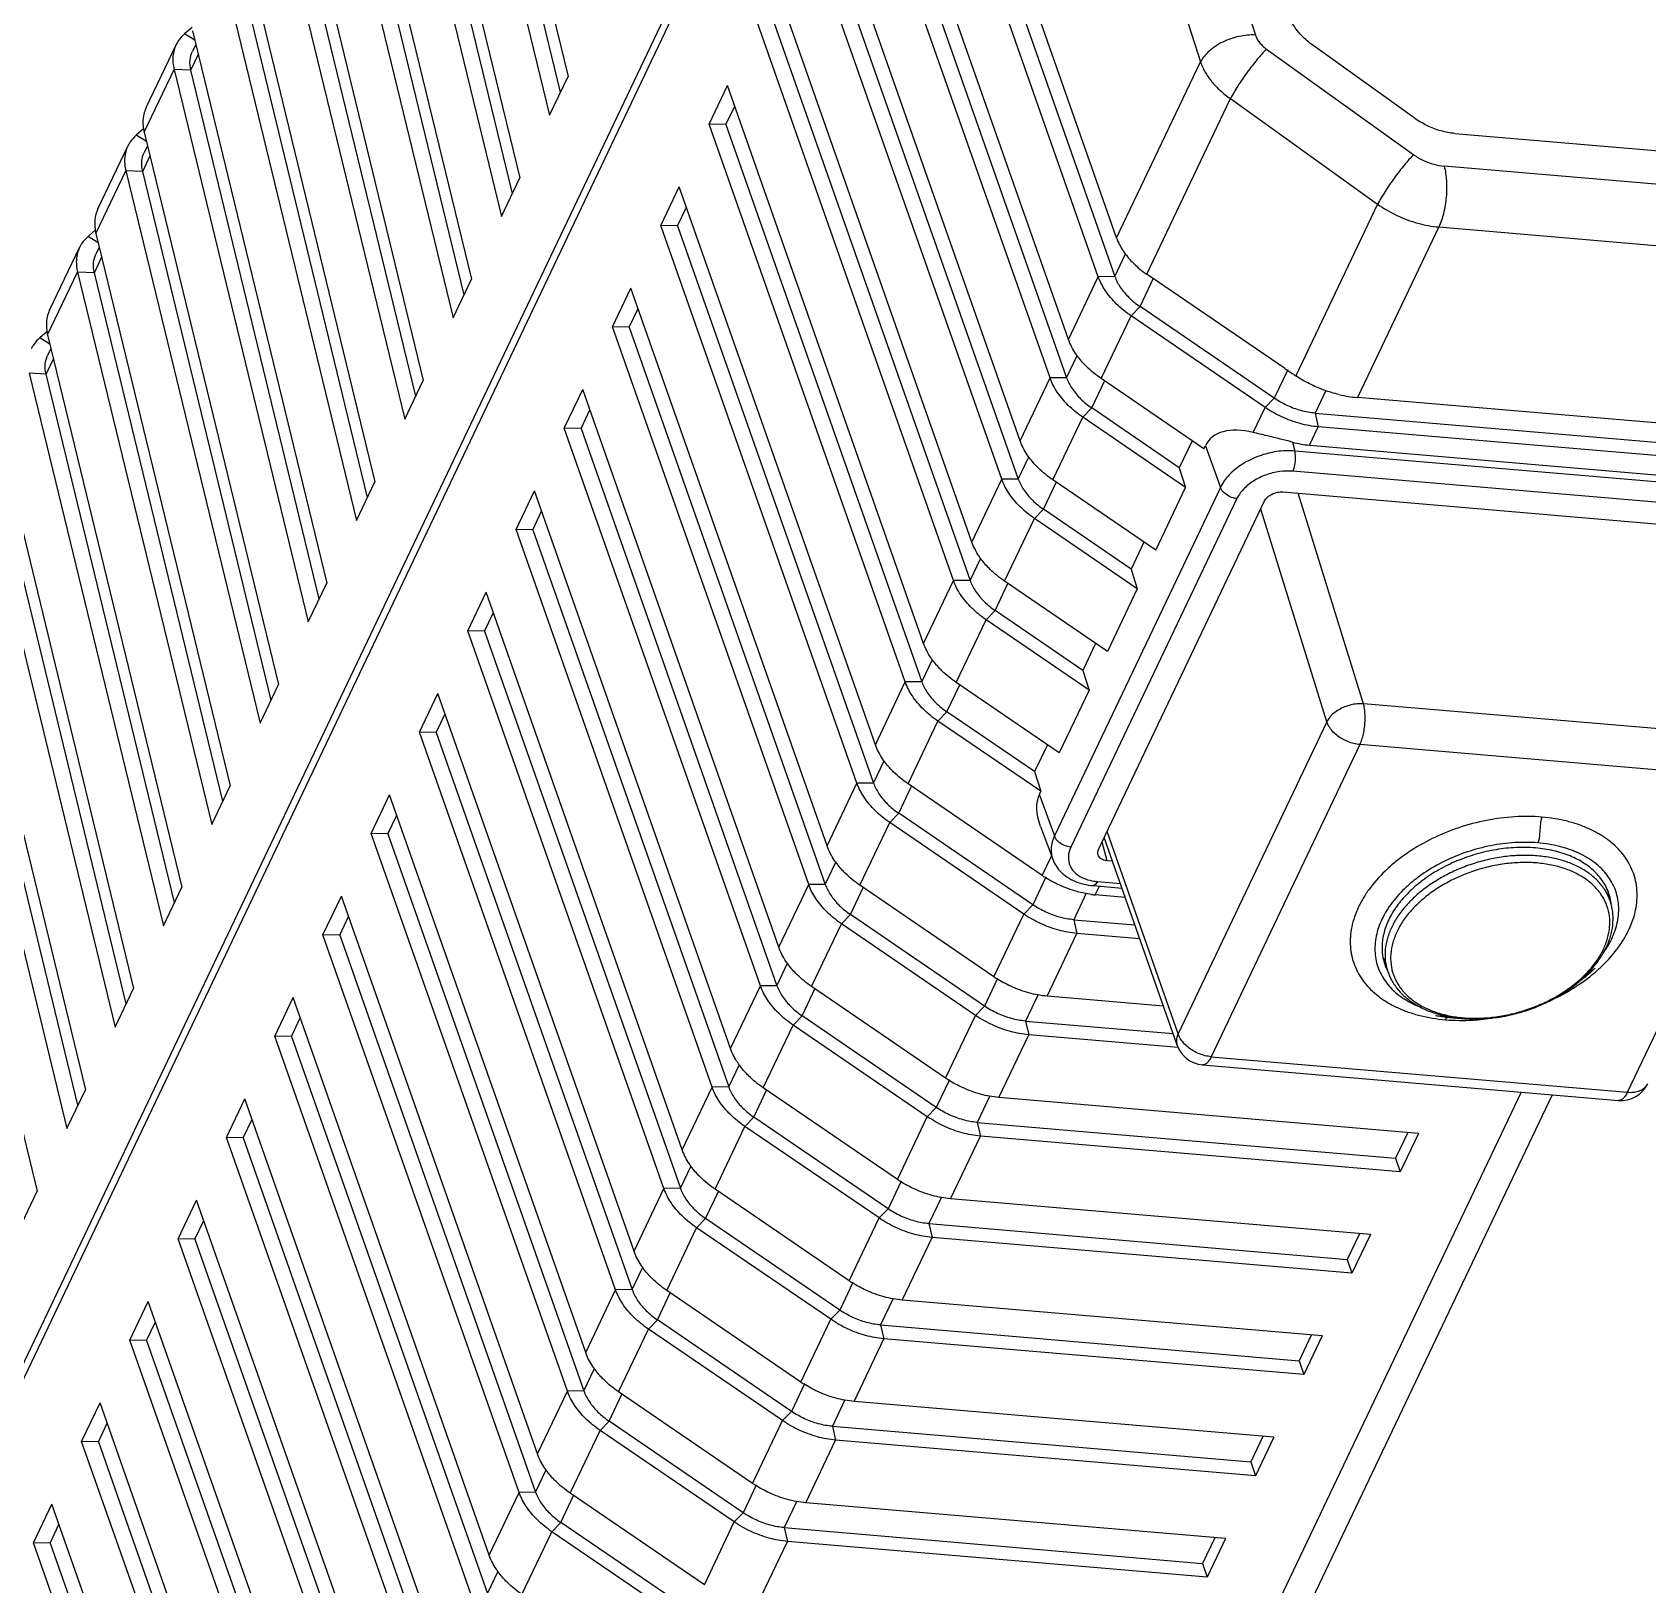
# Model space of a CAD drawing. Header units: millimetres. Extents: x 14276 to 15242, y -9916 to -8542.
# Drawn here: x 14472.3 to 14527.3, y -9790.7 to -9737.9 of the extents above; entities that cross this region are included whole.
import ezdxf

# ---------------------------------------------------------------- set-up
doc = ezdxf.new("R2010")
doc.units = ezdxf.units.MM

# ---------------------------------------------------------------- blocks, each defined once
blk = doc.blocks.new('u9')
at = {"color": 7, "linetype": 'Continuous'}
for p, q in [((254.64, 482.331), (316.081, 611.261)), ((254.735, 481.988), (316.161, 610.888)), ((235.169, 540.999), (266.936, 607.66)), ((236.227, 540.909), (266.759, 604.978)), ((286.296, 556.252), (279.628, 575.21)), ((280.191, 575.218), (286.865, 556.241)), ((279.565, 573.904), (286.239, 554.928)), ((284.653, 552.805), (277.985, 571.762)), ((278.548, 571.77), (285.223, 552.794)), ((277.922, 570.457), (284.597, 551.481)), ((283.011, 549.358), (276.342, 568.315)), ((276.905, 568.323), (283.58, 549.347)), ((276.279, 567.01), (282.954, 548.033)), ((281.368, 545.91), (274.7, 564.868)), ((275.262, 564.876), (281.937, 545.9)), ((274.636, 563.562), (281.311, 544.586)), ((279.725, 542.463), (273.057, 561.421)), ((273.619, 561.429), (280.294, 542.452)), ((272.994, 560.115), (279.668, 541.139)), ((264.349, 558.667), (268.915, 555.552)), ((264.655, 558.983), (269.221, 555.867)), ((262.221, 558.331), (261.204, 556.197)), ((264.029, 557.67), (263.013, 555.536)), ((264.029, 557.67), (268.595, 554.554)), ((270.238, 558.001), (269.221, 555.867)), ((271.414, 557.973), (271.052, 557.213)), ((278.082, 539.016), (271.414, 557.973)), ((271.977, 557.981), (278.651, 539.005)), ((246.289, 556.103), (246.915, 557.416)), ((247.075, 556.944), (246.915, 557.416)), ((246.915, 557.416), (261.204, 556.197)), ((246.659, 556.071), (247.075, 556.944)), ((261.315, 555.729), (247.075, 556.944)), ((271.351, 556.668), (270.334, 554.534)), ((271.351, 556.668), (278.026, 537.692)), ((246.289, 556.103), (260.578, 554.883)), ((261.315, 555.729), (261.204, 556.197)), ((268.915, 555.552), (269.221, 555.867)), ((286.296, 556.252), (285.996, 555.621)), ((286.865, 556.241), (286.239, 554.928)), ((286.296, 556.252), (286.865, 556.241)), ((260.886, 554.828), (261.315, 555.729)), ((262.707, 555.22), (263.013, 555.536)), ((263.013, 555.536), (267.578, 552.42)), ((268.915, 555.552), (268.468, 554.614)), ((260.578, 554.883), (259.561, 552.75)), ((262.26, 554.283), (262.707, 555.22)), ((262.707, 555.22), (267.272, 552.104)), ((262.387, 554.223), (261.37, 552.089)), ((262.387, 554.223), (266.952, 551.107)), ((268.595, 554.554), (267.578, 552.42)), ((269.771, 554.526), (269.409, 553.766)), ((269.771, 554.526), (270.334, 554.534)), ((276.44, 535.569), (269.771, 554.526)), ((270.334, 554.534), (277.009, 535.558)), ((244.646, 552.655), (245.272, 553.969)), ((245.432, 553.496), (245.272, 553.969)), ((245.272, 553.969), (259.561, 552.75)), ((245.016, 552.624), (245.432, 553.496)), ((259.673, 552.281), (245.432, 553.496)), ((269.708, 553.221), (268.691, 551.087)), ((269.708, 553.221), (276.383, 534.244)), ((244.646, 552.655), (258.935, 551.436)), ((259.673, 552.281), (259.561, 552.75)), ((284.653, 552.805), (284.353, 552.174)), ((285.223, 552.794), (284.597, 551.481)), ((284.653, 552.805), (285.223, 552.794)), ((259.243, 551.381), (259.673, 552.281)), ((261.064, 551.773), (261.37, 552.089)), ((261.37, 552.089), (265.935, 548.973)), ((267.272, 552.104), (266.825, 551.167)), ((267.272, 552.104), (267.578, 552.42)), ((260.617, 550.836), (261.064, 551.773)), ((261.064, 551.773), (265.629, 548.657)), ((258.935, 551.436), (257.919, 549.302)), ((266.952, 551.107), (265.935, 548.973)), ((268.129, 551.079), (267.766, 550.318)), ((268.129, 551.079), (268.691, 551.087)), ((274.797, 532.121), (268.129, 551.079)), ((268.691, 551.087), (275.366, 532.11)), ((243.004, 549.208), (243.63, 550.522)), ((243.789, 550.049), (243.63, 550.522)), ((243.63, 550.522), (257.919, 549.302)), ((260.744, 550.775), (259.727, 548.641)), ((260.744, 550.775), (265.309, 547.66)), ((243.373, 549.177), (243.789, 550.049)), ((258.03, 548.834), (243.789, 550.049)), ((258.03, 548.834), (257.919, 549.302)), ((268.065, 549.773), (267.048, 547.639)), ((268.065, 549.773), (274.74, 530.797)), ((283.011, 549.358), (282.71, 548.727)), ((283.58, 549.347), (282.954, 548.033)), ((283.011, 549.358), (283.58, 549.347)), ((243.004, 549.208), (257.293, 547.989)), ((257.601, 547.933), (258.03, 548.834)), ((265.629, 548.657), (265.935, 548.973)), ((258.974, 547.388), (259.421, 548.326)), ((259.421, 548.326), (259.727, 548.641)), ((259.421, 548.326), (263.986, 545.21)), ((259.727, 548.641), (264.292, 545.526)), ((265.629, 548.657), (265.182, 547.72)), ((257.293, 547.989), (256.276, 545.855)), ((265.309, 547.66), (264.292, 545.526)), ((266.486, 547.631), (266.124, 546.871)), ((266.486, 547.631), (267.048, 547.639)), ((273.154, 528.674), (266.486, 547.631)), ((267.048, 547.639), (273.723, 528.663)), ((241.361, 545.761), (241.987, 547.074)), ((242.146, 546.602), (241.987, 547.074)), ((241.987, 547.074), (256.276, 545.855)), ((259.101, 547.328), (258.084, 545.194)), ((259.101, 547.328), (263.666, 544.212)), ((241.731, 545.729), (242.146, 546.602)), ((256.387, 545.387), (242.146, 546.602)), ((266.422, 546.326), (265.406, 544.192)), ((266.422, 546.326), (273.097, 527.35)), ((241.361, 545.761), (255.65, 544.542)), ((256.387, 545.387), (256.276, 545.855)), ((263.986, 545.21), (264.292, 545.526)), ((281.368, 545.91), (281.067, 545.28)), ((281.937, 545.9), (281.311, 544.586)), ((281.368, 545.91), (281.937, 545.9)), ((287.366, 545.593), (286.74, 544.28)), ((255.958, 544.486), (256.387, 545.387)), ((257.332, 543.941), (257.778, 544.878)), ((257.778, 544.878), (258.084, 545.194)), ((257.778, 544.878), (262.344, 541.763)), ((258.084, 545.194), (262.65, 542.078)), ((263.986, 545.21), (263.54, 544.273)), ((255.65, 544.542), (254.633, 542.408)), ((257.458, 543.881), (256.441, 541.747)), ((257.458, 543.881), (262.024, 540.765)), ((263.666, 544.212), (262.65, 542.078)), ((264.843, 544.184), (264.481, 543.424)), ((264.843, 544.184), (265.406, 544.192)), ((271.511, 525.227), (264.843, 544.184)), ((265.406, 544.192), (272.08, 525.216)), ((291.308, 525.484), (286.74, 544.28)), ((239.718, 542.314), (240.344, 543.627)), ((240.504, 543.155), (240.344, 543.627)), ((240.344, 543.627), (254.633, 542.408)), ((240.088, 542.282), (240.504, 543.155)), ((254.744, 541.94), (240.504, 543.155)), ((264.78, 542.879), (263.763, 540.745)), ((264.78, 542.879), (271.454, 523.903)), ((239.718, 542.314), (254.007, 541.094)), ((254.744, 541.94), (254.633, 542.408)), ((279.725, 542.463), (279.424, 541.832)), ((280.294, 542.452), (279.668, 541.139)), ((279.725, 542.463), (280.294, 542.452)), ((285.723, 542.146), (285.097, 540.833)), ((290.291, 523.35), (285.723, 542.146)), ((254.315, 541.039), (254.744, 541.94)), ((256.135, 541.431), (256.441, 541.747)), ((256.441, 541.747), (261.007, 538.631)), ((262.344, 541.763), (261.897, 540.825)), ((262.344, 541.763), (262.65, 542.078)), ((247.077, 539.983), (232.91, 541.192)), ((254.007, 541.094), (252.99, 538.961)), ((255.689, 540.494), (256.135, 541.431)), ((256.135, 541.431), (260.701, 538.315)), ((285.348, 541.359), (289.717, 523.379)), ((232.61, 540.915), (227.55, 530.297)), ((246.778, 539.707), (232.61, 540.915)), ((262.024, 540.765), (261.007, 538.631)), ((263.2, 540.737), (262.838, 539.977)), ((263.2, 540.737), (263.763, 540.745)), ((269.868, 521.78), (263.2, 540.737)), ((263.763, 540.745), (270.438, 521.769)), ((289.665, 522.036), (285.097, 540.833)), ((255.816, 540.433), (254.799, 538.3)), ((255.816, 540.433), (260.381, 537.318)), ((241.717, 529.088), (246.778, 539.707)), ((247.898, 539.395), (252.99, 538.961)), ((263.137, 539.432), (262.12, 537.298)), ((263.137, 539.432), (269.812, 520.455)), ((242.846, 528.308), (247.906, 538.927)), ((247.906, 538.927), (250.32, 532.046)), ((247.936, 539.318), (250.416, 532.248)), ((253.102, 538.492), (248.075, 538.921)), ((253.102, 538.492), (252.99, 538.961)), ((278.082, 539.016), (277.782, 538.385)), ((278.651, 539.005), (278.026, 537.692)), ((278.082, 539.016), (278.651, 539.005)), ((238.627, 538.374), (238.583, 538.378)), ((238.669, 538.37), (238.627, 538.374)), ((238.709, 538.366), (238.669, 538.37)), ((238.748, 538.361), (238.709, 538.366)), ((238.787, 538.357), (238.748, 538.361)), ((238.824, 538.352), (238.787, 538.357)), ((238.86, 538.347), (238.824, 538.352)), ((238.895, 538.342), (238.86, 538.347)), ((238.929, 538.337), (238.895, 538.342)), ((238.963, 538.332), (238.929, 538.337)), ((238.996, 538.327), (238.963, 538.332)), ((239.029, 538.321), (238.996, 538.327)), ((239.06, 538.316), (239.029, 538.321)), ((239.091, 538.311), (239.06, 538.316)), ((239.133, 538.303), (239.091, 538.311)), ((239.141, 538.301), (239.133, 538.303)), ((252.672, 537.592), (253.102, 538.492)), ((254.493, 537.984), (254.799, 538.3)), ((254.799, 538.3), (259.364, 535.184)), ((260.701, 538.315), (260.254, 537.378)), ((260.701, 538.315), (261.007, 538.631)), ((284.08, 538.699), (283.454, 537.386)), ((288.648, 519.902), (284.08, 538.699)), ((248.403, 537.985), (252.364, 537.647)), ((254.046, 537.047), (254.493, 537.984)), ((254.493, 537.984), (259.058, 534.868)), ((283.705, 537.912), (288.075, 519.932)), ((234.306, 537.184), (234.269, 537.157)), ((234.342, 537.21), (234.306, 537.184)), ((252.364, 537.647), (251.347, 535.513)), ((260.381, 537.318), (259.364, 535.184)), ((261.558, 537.29), (261.195, 536.529)), ((261.558, 537.29), (262.12, 537.298)), ((268.226, 518.332), (261.558, 537.29)), ((262.12, 537.298), (268.795, 518.321)), ((288.022, 518.589), (283.454, 537.386)), ((233.733, 536.711), (233.711, 536.69)), ((233.756, 536.733), (233.733, 536.711)), ((233.781, 536.756), (233.756, 536.733)), ((233.807, 536.779), (233.781, 536.756)), ((233.833, 536.803), (233.807, 536.779)), ((233.859, 536.827), (233.833, 536.803)), ((233.886, 536.851), (233.859, 536.827)), ((233.914, 536.875), (233.886, 536.851)), ((233.943, 536.899), (233.914, 536.875)), ((233.972, 536.924), (233.943, 536.899)), ((234.002, 536.949), (233.972, 536.924)), ((234.033, 536.974), (234.002, 536.949)), ((234.064, 537), (234.033, 536.974)), ((234.096, 537.026), (234.064, 537)), ((234.129, 537.051), (234.096, 537.026)), ((234.162, 537.078), (234.129, 537.051)), ((234.197, 537.104), (234.162, 537.078)), ((234.232, 537.13), (234.197, 537.104)), ((234.269, 537.157), (234.232, 537.13)), ((240.921, 536.336), (240.777, 536.782)), ((254.173, 536.986), (253.156, 534.852)), ((254.173, 536.986), (258.738, 533.87)), ((249.206, 535.696), (251.347, 535.513)), ((251.459, 535.045), (251.347, 535.513)), ((261.494, 535.984), (260.477, 533.85)), ((261.494, 535.984), (268.169, 517.008)), ((276.44, 535.569), (276.139, 534.938)), ((277.009, 535.558), (276.383, 534.244)), ((276.44, 535.569), (277.009, 535.558)), ((251.459, 535.045), (249.372, 535.223)), ((251.03, 534.144), (251.459, 535.045)), ((259.058, 534.868), (259.364, 535.184)), ((282.437, 535.252), (281.812, 533.938)), ((287.005, 516.455), (282.437, 535.252)), ((233.292, 534.052), (233.165, 534.517)), ((252.403, 533.599), (252.85, 534.537)), ((252.85, 534.537), (253.156, 534.852)), ((252.85, 534.537), (257.415, 531.421)), ((253.156, 534.852), (257.721, 531.737)), ((259.058, 534.868), (258.611, 533.931)), ((282.062, 534.464), (286.432, 516.485)), ((249.7, 534.287), (250.722, 534.2)), ((250.801, 533.885), (249.812, 533.97)), ((250.722, 534.2), (250.581, 533.904)), ((258.738, 533.87), (257.721, 531.737)), ((286.38, 515.142), (281.812, 533.938)), ((250.652, 533.747), (249.866, 533.814)), ((252.53, 533.539), (252.215, 532.878)), ((252.53, 533.539), (257.095, 530.423)), ((259.915, 533.842), (259.552, 533.082)), ((259.915, 533.842), (260.477, 533.85)), ((266.583, 514.885), (259.915, 533.842)), ((260.477, 533.85), (267.152, 514.874)), ((250.133, 533.055), (250.315, 533.04)), ((250.315, 533.04), (250.494, 532.411)), ((252.593, 531.87), (252.173, 532.99)), ((250.61, 532.656), (244.959, 520.797)), ((245.903, 520.717), (251.554, 532.575)), ((259.851, 532.537), (258.834, 530.403)), ((259.851, 532.537), (266.526, 513.561)), ((246.463, 520.336), (252.115, 532.195)), ((252.628, 530.779), (252.115, 532.195)), ((257.415, 531.421), (257.721, 531.737)), ((274.797, 532.121), (274.496, 531.491)), ((275.366, 532.11), (274.74, 530.797)), ((274.797, 532.121), (275.366, 532.11)), ((280.795, 531.804), (280.169, 530.491)), ((285.363, 513.008), (280.795, 531.804)), ((73.804, 531.614), (241.799, 517.28)), ((257.415, 531.421), (256.969, 530.484)), ((252.579, 530.677), (252.628, 530.779)), ((252.792, 530.008), (252.579, 530.677)), ((252.579, 530.677), (256.078, 528.289)), ((280.42, 531.017), (284.789, 513.038)), ((227.55, 530.297), (241.717, 529.088)), ((257.095, 530.423), (256.078, 528.289)), ((258.272, 530.395), (257.91, 529.635)), ((258.272, 530.395), (258.834, 530.403)), ((264.94, 511.438), (258.272, 530.395)), ((258.834, 530.403), (265.509, 511.427)), ((284.737, 511.694), (280.169, 530.491)), ((252.355, 529.09), (252.792, 530.008)), ((252.792, 530.008), (255.772, 527.974)), ((250.937, 527.23), (251.954, 529.364)), ((251.954, 529.364), (255.453, 526.976)), ((258.209, 529.09), (257.192, 526.956)), ((258.209, 529.09), (264.883, 510.114)), ((227.43, 528.906), (241.598, 527.697)), ((273.154, 528.674), (272.853, 528.043)), ((273.723, 528.663), (273.097, 527.35)), ((273.154, 528.674), (273.723, 528.663)), ((242.846, 528.308), (245.091, 521.075)), ((255.772, 527.974), (255.326, 527.036)), ((255.772, 527.974), (256.078, 528.289)), ((279.152, 528.357), (278.526, 527.044)), ((283.72, 509.561), (279.152, 528.357)), ((241.598, 527.697), (243.821, 520.536)), ((278.777, 527.57), (283.146, 509.59)), ((251.149, 526.561), (250.937, 527.23)), ((250.937, 527.23), (254.436, 524.842)), ((255.453, 526.976), (254.436, 524.842)), ((256.629, 526.948), (256.267, 526.188)), ((256.629, 526.948), (257.192, 526.956)), ((263.297, 507.991), (256.629, 526.948)), ((257.192, 526.956), (263.866, 507.98)), ((283.094, 508.247), (278.526, 527.044)), ((250.712, 525.643), (251.149, 526.561)), ((251.149, 526.561), (254.13, 524.526)), ((239.033, 511.476), (71.039, 525.811)), ((249.294, 523.783), (250.311, 525.917)), ((250.311, 525.917), (253.81, 523.529)), ((256.566, 525.643), (255.549, 523.509)), ((256.566, 525.643), (263.241, 506.666)), ((271.511, 525.227), (271.211, 524.596)), ((272.08, 525.216), (271.454, 523.903)), ((271.511, 525.227), (272.08, 525.216)), ((254.13, 524.526), (253.683, 523.589)), ((254.13, 524.526), (254.436, 524.842)), ((277.509, 524.91), (276.883, 523.596)), ((282.077, 506.113), (277.509, 524.91)), ((277.134, 524.123), (281.503, 506.143)), ((70.854, 523.744), (238.848, 509.41)), ((249.506, 523.113), (249.294, 523.783)), ((249.294, 523.783), (252.793, 521.395)), ((253.81, 523.529), (252.793, 521.395)), ((254.986, 523.501), (254.624, 522.74)), ((254.986, 523.501), (255.549, 523.509)), ((261.655, 504.543), (254.986, 523.501)), ((255.549, 523.509), (262.224, 504.532)), ((281.451, 504.8), (276.883, 523.596)), ((249.069, 522.196), (249.506, 523.113)), ((249.506, 523.113), (252.487, 521.079)), ((238.485, 508.293), (71.844, 522.512)), ((248.668, 522.469), (247.651, 520.336)), ((248.668, 522.469), (252.167, 520.081)), ((244.335, 520.492), (228.514, 521.842)), ((254.923, 522.195), (253.906, 520.061)), ((254.923, 522.195), (261.598, 503.219)), ((269.868, 521.78), (269.568, 521.149)), ((270.438, 521.769), (269.812, 520.455)), ((269.868, 521.78), (270.438, 521.769)), ((252.487, 521.079), (252.793, 521.395)), ((275.866, 521.463), (275.24, 520.149)), ((280.434, 502.666), (275.866, 521.463)), ((228.177, 521.135), (243.998, 519.785)), ((252.487, 521.079), (252.04, 520.142)), ((275.491, 520.675), (279.861, 502.696)), ((228.114, 520.449), (243.936, 519.099)), ((243.431, 518.901), (228.179, 520.203)), ((246.977, 518.92), (246.463, 520.336)), ((247.863, 519.666), (247.651, 520.336)), ((247.651, 520.336), (251.15, 517.948)), ((279.809, 501.353), (275.24, 520.149)), ((247.426, 518.749), (247.863, 519.666)), ((247.863, 519.666), (250.844, 517.632)), ((252.167, 520.081), (251.15, 517.948)), ((253.344, 520.053), (252.981, 519.293)), ((253.344, 520.053), (253.906, 520.061)), ((260.012, 501.096), (253.344, 520.053)), ((253.906, 520.061), (260.581, 501.085)), ((228.845, 519.496), (243.134, 518.277)), ((243.245, 517.809), (229.004, 519.024)), ((244.015, 518.796), (243.936, 519.099)), ((247.025, 519.022), (246.977, 518.92)), ((247.025, 519.022), (250.524, 516.634)), ((243.431, 518.901), (243.134, 518.277)), ((245.348, 518.467), (244.942, 517.616)), ((253.28, 518.748), (252.263, 516.614)), ((253.28, 518.748), (259.955, 499.772)), ((243.245, 517.809), (243.134, 518.277)), ((250.844, 517.632), (251.15, 517.948)), ((268.226, 518.332), (267.925, 517.701)), ((268.795, 518.321), (268.169, 517.008)), ((268.226, 518.332), (268.795, 518.321)), ((274.224, 518.015), (273.598, 516.702)), ((278.792, 499.219), (274.224, 518.015)), ((242.88, 517.043), (243.245, 517.809)), ((244.636, 517.3), (244.942, 517.616)), ((244.942, 517.616), (249.507, 514.5)), ((250.844, 517.632), (250.398, 516.695)), ((239.033, 511.476), (241.799, 517.28)), ((244.175, 516.333), (244.636, 517.3)), ((244.636, 517.3), (249.201, 514.185)), ((273.848, 517.228), (278.218, 499.248)), ((241.113, 510.701), (243.897, 516.542)), ((244.289, 516.278), (248.854, 513.163)), ((250.524, 516.634), (249.507, 514.5)), ((251.701, 516.606), (251.339, 515.846)), ((251.701, 516.606), (252.263, 516.614)), ((258.369, 497.649), (251.701, 516.606)), ((252.263, 516.614), (258.938, 497.638)), ((278.166, 497.905), (273.598, 516.702)), ((286.432, 516.485), (286.173, 515.943)), ((286.432, 516.485), (287.005, 516.455)), ((286.267, 515.605), (286.381, 515.844)), ((251.637, 515.301), (250.621, 513.167)), ((251.637, 515.301), (258.312, 496.324)), ((286.301, 515.465), (286.649, 515.247)), ((286.389, 515.025), (286.649, 515.247)), ((266.583, 514.885), (266.282, 514.254)), ((267.152, 514.874), (266.526, 513.561)), ((266.583, 514.885), (267.152, 514.874)), ((286.38, 515.142), (285.363, 513.008)), ((249.201, 514.185), (248.74, 513.217)), ((249.201, 514.185), (249.507, 514.5)), ((272.581, 514.568), (271.955, 513.255)), ((277.149, 495.772), (272.581, 514.568)), ((286.314, 514.309), (285.297, 512.175)), ((272.206, 513.781), (276.575, 495.801)), ((248.97, 513.084), (246.123, 507.11)), ((248.854, 513.163), (248.912, 513.123)), ((248.912, 513.123), (248.97, 513.084)), ((250.058, 513.159), (249.691, 512.388)), ((250.058, 513.159), (250.621, 513.167)), ((256.726, 494.201), (250.058, 513.159)), ((250.621, 513.167), (257.295, 494.191)), ((276.523, 494.458), (271.955, 513.255)), ((284.789, 513.038), (284.531, 512.495)), ((284.789, 513.038), (285.363, 513.008)), ((284.624, 512.158), (284.738, 512.397)), ((284.658, 512.018), (285.006, 511.8)), ((249.996, 511.849), (247.142, 505.861)), ((249.996, 511.849), (256.67, 492.877)), ((264.94, 511.438), (264.639, 510.807)), ((265.509, 511.427), (264.883, 510.114)), ((264.94, 511.438), (265.509, 511.427)), ((284.737, 511.694), (283.72, 509.561)), ((284.747, 511.578), (285.006, 511.8)), ((270.938, 511.121), (270.312, 509.807)), ((275.506, 492.324), (270.938, 511.121)), ((284.671, 510.861), (283.654, 508.728)), ((246.123, 507.11), (241.113, 510.701)), ((270.563, 510.333), (274.932, 492.354)), ((274.88, 491.011), (270.312, 509.807)), ((283.146, 509.59), (282.888, 509.048)), ((283.146, 509.59), (283.72, 509.561)), ((244.895, 505.425), (239.885, 509.016)), ((282.981, 508.711), (283.095, 508.949)), ((283.015, 508.571), (283.363, 508.353)), ((283.094, 508.247), (282.077, 506.113)), ((283.104, 508.131), (283.363, 508.353)), ((239.869, 507.768), (243.321, 505.293)), ((263.297, 507.991), (262.997, 507.36)), ((263.866, 507.98), (263.241, 506.666)), ((263.297, 507.991), (263.866, 507.98)), ((269.295, 507.673), (268.669, 506.36)), ((273.863, 488.877), (269.295, 507.673)), ((283.028, 507.414), (282.011, 505.28)), ((268.92, 506.886), (273.29, 488.907)), ((254.64, 482.331), (247.142, 505.861)), ((273.237, 487.564), (268.669, 506.36)), ((281.503, 506.143), (281.245, 505.601)), ((281.503, 506.143), (282.077, 506.113)), ((281.339, 505.264), (281.452, 505.502)), ((252.769, 481.416), (245.272, 504.945)), ((281.373, 505.123), (281.72, 504.905)), ((281.461, 504.684), (281.72, 504.905))]:
    blk.add_line(p, q, dxfattribs=at)
blk.add_lwpolyline([(238.583, 538.378), (238.529, 538.382), (238.478, 538.386), (238.428, 538.389), (238.377, 538.392), (238.328, 538.394), (238.317, 538.394)], dxfattribs=at)
for centre, radius, start, end in [((260.2, 551.019), 3.879, 55.6891, 57.406), ((258.558, 547.572), 3.879, 55.6891, 57.406), ((256.915, 544.124), 3.879, 55.6891, 57.406), ((255.272, 540.677), 3.879, 55.6891, 57.406), ((232.825, 540.195), 1, 85.1176, 154.5523), ((253.629, 537.23), 3.879, 55.6891, 57.406), ((246.992, 538.986), 1, 19.3323, 85.1175), ((239.181, 535.989), 1.785, 22.6068, 26.4438), ((239.229, 536.008), 1.734, 14.5747, 22.6479), ((251.987, 533.783), 3.879, 55.6891, 57.406), ((236.195, 534.198), 3.397, 145.3962, 147.9245), ((239.22, 536.006), 1.743, 10.9872, 14.5648), ((234.939, 534.726), 1.789, 186.7031, 189.5985), ((234.839, 534.973), 1.735, 195.2398, 207.0145), ((234.882, 534.715), 1.731, 189.5613, 198.5931), ((234.908, 534.724), 1.759, 198.597, 202.58), ((237.171, 537.028), 4.1, 314.8912, 315.8709), ((250.444, 530.957), 3.255, 82.7517, 85.1151), ((250.503, 531.997), 1.757, 81.3283, 85.1519), ((250.344, 530.335), 3.879, 55.6891, 57.406), ((222.988, 485.063), 37.791, 55.8108, 56.4065), ((223.306, 485.533), 37.223, 55.6873, 55.8095), ((247.292, 510.554), 3.031, 44.1768, 45.3859)]:
    blk.add_arc(centre, radius, start, end, dxfattribs=at)
for centre, major_axis, ratio, start_param, end_param in [((250.349, 532.334), (2.18, -1.714), 0.547569, 0.122757, 0.733088), ((243.944, 516.935), (2.304, -1.206), 0.679603, 1.883433, 2.123595), ((244.698, 520.476), (2.18, -1.714), 0.547569, -0.886957, 0.122757), ((242.528, 515.3), (2.773, -1.151), 0.586774, 1.844461, 2.068036)]:
    blk.add_ellipse(centre, major_axis=major_axis, ratio=ratio, start_param=start_param, end_param=end_param, dxfattribs=at)
for points, start_tangent, end_tangent in [([(270.238, 558.001), (270.729, 557.599), (270.835, 557.49)], (0.825973, -0.56371), (0.679163, -0.733987)), ([(270.835, 557.49), (271.109, 557.145)], (0.679163, -0.733987), (0.555139, -0.831758)), ([(271.109, 557.145), (271.351, 556.668)], (0.555139, -0.831758), (0.331816, -0.943344)), ([(261.204, 556.197), (261.824, 556.085), (262.44, 555.86), (263.013, 555.536)], (0.996379, -0.085018), (0.825973, -0.56371)), ([(269.221, 555.867), (269.712, 555.465), (270.092, 555.011), (270.334, 554.534)], (0.825973, -0.56371), (0.331816, -0.943344)), ([(261.315, 555.729), (261.792, 555.643), (262.266, 555.469), (262.707, 555.22)], (0.996379, -0.085018), (0.825973, -0.56371)), ([(269.771, 554.526), (269.585, 554.893), (269.293, 555.242), (268.915, 555.552)], (-0.331816, 0.943344), (-0.825973, 0.56371)), ([(260.578, 554.883), (261.198, 554.772)], (0.996379, -0.085018), (0.964844, -0.262824)), ([(261.198, 554.772), (261.814, 554.547), (262.29, 554.287)], (0.964844, -0.262824), (0.842492, -0.538709)), ([(268.595, 554.554), (269.086, 554.152), (269.192, 554.043)], (0.825973, -0.56371), (0.679163, -0.733987)), ([(269.192, 554.043), (269.466, 553.698)], (0.679163, -0.733987), (0.555139, -0.831758)), ([(269.466, 553.698), (269.709, 553.221)], (0.555139, -0.831758), (0.331816, -0.943344)), ([(259.561, 552.75), (260.181, 552.638), (260.797, 552.413), (261.37, 552.089)], (0.996379, -0.085018), (0.825973, -0.56371)), ([(259.673, 552.281), (260.15, 552.195), (260.624, 552.022), (261.064, 551.773)], (0.996379, -0.085018), (0.825973, -0.56371)), ([(268.129, 551.079), (267.942, 551.446), (267.65, 551.795), (267.272, 552.104)], (-0.331816, 0.943344), (-0.825973, 0.56371)), ([(267.578, 552.42), (268.07, 552.018), (268.449, 551.564), (268.692, 551.087)], (0.825973, -0.56371), (0.331816, -0.943344)), ([(258.935, 551.436), (259.556, 551.324)], (0.996379, -0.085018), (0.964844, -0.262824)), ([(259.556, 551.324), (260.172, 551.099), (260.647, 550.839)], (0.964844, -0.262824), (0.842492, -0.538709)), ([(266.952, 551.107), (267.444, 550.705), (267.549, 550.596)], (0.825973, -0.56371), (0.679163, -0.733987)), ([(267.549, 550.596), (267.823, 550.25)], (0.679163, -0.733987), (0.555139, -0.831758)), ([(267.823, 550.25), (268.066, 549.773)], (0.555139, -0.831758), (0.331816, -0.943344)), ([(257.919, 549.302), (258.539, 549.191), (259.155, 548.965), (259.727, 548.641)], (0.996379, -0.085018), (0.825973, -0.56371)), ([(258.03, 548.834), (258.507, 548.748), (258.981, 548.575), (259.421, 548.326)], (0.996379, -0.085018), (0.825973, -0.56371)), ([(265.935, 548.973), (266.427, 548.571), (266.806, 548.117), (267.049, 547.639)], (0.825973, -0.56371), (0.331816, -0.943344)), ([(266.486, 547.631), (266.299, 547.998), (266.007, 548.348), (265.629, 548.657)], (-0.331816, 0.943344), (-0.825973, 0.56371)), ([(257.293, 547.989), (257.913, 547.877)], (0.996379, -0.085018), (0.964844, -0.262824)), ([(257.913, 547.877), (258.529, 547.652), (259.004, 547.392)], (0.964844, -0.262824), (0.842492, -0.538709)), ([(265.309, 547.66), (265.801, 547.257), (265.907, 547.149)], (0.825973, -0.56371), (0.679163, -0.733987)), ([(265.907, 547.149), (266.18, 546.803)], (0.679163, -0.733987), (0.555139, -0.831758)), ([(266.18, 546.803), (266.423, 546.326)], (0.555139, -0.831758), (0.331816, -0.943344)), ([(256.276, 545.855), (256.896, 545.743), (257.512, 545.518), (258.084, 545.194)], (0.996379, -0.085018), (0.825973, -0.56371)), ([(264.292, 545.526), (264.784, 545.124), (265.163, 544.669), (265.406, 544.192)], (0.825973, -0.56371), (0.331816, -0.943344)), ([(256.387, 545.387), (256.864, 545.301), (257.338, 545.128), (257.778, 544.878)], (0.996379, -0.085018), (0.825973, -0.56371)), ([(264.843, 544.184), (264.656, 544.551), (264.365, 544.901), (263.986, 545.21)], (-0.331816, 0.943344), (-0.825973, 0.56371)), ([(255.65, 544.542), (256.27, 544.43)], (0.996379, -0.085018), (0.964844, -0.262824)), ([(256.27, 544.43), (256.886, 544.205), (257.361, 543.945)], (0.964844, -0.262824), (0.842492, -0.538709)), ([(263.666, 544.212), (264.158, 543.81), (264.264, 543.701)], (0.825973, -0.56371), (0.679163, -0.733987)), ([(264.264, 543.701), (264.538, 543.356)], (0.679163, -0.733987), (0.555139, -0.831758)), ([(264.538, 543.356), (264.78, 542.879)], (0.555139, -0.831758), (0.331816, -0.943344)), ([(254.633, 542.408), (255.253, 542.296), (255.869, 542.071), (256.441, 541.747)], (0.996379, -0.085018), (0.825973, -0.56371)), ([(254.744, 541.94), (255.221, 541.854), (255.695, 541.68), (256.135, 541.431)], (0.996379, -0.085018), (0.825973, -0.56371)), ([(263.2, 540.737), (263.014, 541.104), (262.722, 541.453), (262.344, 541.763)], (-0.331816, 0.943344), (-0.825973, 0.56371)), ([(262.65, 542.078), (263.141, 541.676), (263.521, 541.222), (263.763, 540.745)], (0.825973, -0.56371), (0.331816, -0.943344)), ([(232.61, 540.915), (232.688, 541.049), (232.772, 541.141), (232.858, 541.187), (232.91, 541.191)], (0.430194, 0.902736), (0.996864, -0.079136)), ([(254.007, 541.094), (254.627, 540.983)], (0.996379, -0.085018), (0.964844, -0.262824)), ([(232.61, 540.915), (232.414, 540.915), (232.238, 540.88), (232.09, 540.811), (231.978, 540.713), (231.922, 540.625)], (-0.996379, 0.085018), (-0.431196, -0.902258)), ([(254.627, 540.983), (255.243, 540.758), (255.719, 540.498)], (0.964844, -0.262824), (0.842492, -0.538709)), ([(262.024, 540.765), (262.515, 540.363), (262.621, 540.254)], (0.825973, -0.56371), (0.679163, -0.733987)), ([(246.778, 539.707), (246.855, 539.84), (246.939, 539.932), (247.025, 539.978), (247.077, 539.982)], (0.430194, 0.902736), (0.996864, -0.079136)), ([(262.621, 540.254), (262.895, 539.909)], (0.679163, -0.733987), (0.555139, -0.831758)), ([(262.895, 539.909), (263.137, 539.432)], (0.555139, -0.831758), (0.331816, -0.943344)), ([(246.778, 539.707), (246.984, 539.672), (247.192, 539.604), (247.389, 539.506), (247.567, 539.382), (247.718, 539.24), (247.832, 539.085), (247.906, 538.927)], (0.996379, -0.085018), (0.313508, -0.949586)), ([(247.906, 538.927), (247.955, 539.086), (247.955, 539.24), (247.935, 539.317)], (0.414164, 0.910202), (-0.330845, 0.943685)), ([(252.99, 538.961), (253.61, 538.849), (254.226, 538.624), (254.799, 538.3)], (0.996379, -0.085018), (0.825973, -0.56371)), ([(240.777, 536.782), (240.632, 537.115), (240.421, 537.422), (240.145, 537.698), (239.811, 537.935), (239.423, 538.13), (238.99, 538.278), (238.519, 538.375), (238.021, 538.422), (237.505, 538.416), (236.98, 538.359), (236.456, 538.252), (235.942, 538.097), (235.447, 537.897), (234.979, 537.655), (234.548, 537.376), (234.161, 537.064), (233.825, 536.725), (233.548, 536.365), (233.334, 535.991)], (-0.307463, 0.95156), (-0.430194, -0.902736)), ([(240.454, 535.449), (240.597, 535.826), (240.666, 536.203), (240.658, 536.57), (240.575, 536.92), (240.418, 537.246), (240.19, 537.542), (239.896, 537.801), (239.542, 538.019), (239.135, 538.19), (238.683, 538.312), (238.196, 538.382), (237.684, 538.397), (237.156, 538.359), (236.624, 538.268), (236.098, 538.126), (235.589, 537.935), (235.108, 537.699), (234.665, 537.424), (234.267, 537.115), (233.924, 536.778), (233.643, 536.42), (233.429, 536.048)], (0.430194, 0.902736), (-0.430194, -0.902736)), ([(235.521, 531.554), (236.45, 531.544), (237.406, 531.667), (238.353, 531.917), (239.254, 532.286), (240.075, 532.76), (240.446, 533.031), (240.784, 533.32), (241.354, 533.944), (241.58, 534.273), (241.763, 534.609), (241.902, 534.949), (241.995, 535.289), (242.042, 535.627), (242.042, 535.958), (241.994, 536.28), (241.9, 536.59), (241.761, 536.885), (241.578, 537.162), (241.351, 537.417), (241.085, 537.65), (240.781, 537.857), (240.442, 538.036), (240.071, 538.186), (239.672, 538.306), (238.807, 538.449)], (0.996379, -0.085018), (-0.996379, 0.085018)), ([(238.807, 538.449), (237.878, 538.459), (237.184, 538.383)], (-0.996379, 0.085018), (-0.98764, -0.156741)), ([(238.583, 538.378), (238.547, 538.377), (238.535, 538.374)], (-0.996453, 0.084152), (-0.960338, -0.278838)), ([(238.807, 538.449), (238.787, 538.415), (238.767, 538.391), (238.746, 538.375), (238.724, 538.366), (238.711, 538.363)], (-0.430194, -0.902736), (-0.989732, -0.142936)), ([(253.102, 538.492), (253.579, 538.406), (254.052, 538.233), (254.493, 537.984)], (0.996379, -0.085018), (0.825973, -0.56371)), ([(261.558, 537.29), (261.371, 537.657), (261.079, 538.006), (260.701, 538.315)], (-0.331816, 0.943344), (-0.825973, 0.56371)), ([(261.007, 538.631), (261.499, 538.229), (261.878, 537.775), (262.121, 537.298)], (0.825973, -0.56371), (0.331816, -0.943344)), ([(235.122, 537.74), (235.073, 537.717), (234.253, 537.243), (233.882, 536.973), (233.644, 536.775)], (-0.901496, -0.432787), (-0.75058, -0.66078)), ([(241.163, 535.604), (241.203, 535.893), (241.203, 536.175), (241.163, 536.449), (241.083, 536.712), (240.964, 536.963), (240.808, 537.198), (240.616, 537.415), (240.389, 537.612), (240.131, 537.788), (239.843, 537.941), (239.615, 538.037)], (0.203082, 0.979162), (-0.935135, 0.354292)), ([(252.364, 537.647), (252.984, 537.535)], (0.996379, -0.085018), (0.964844, -0.262824)), ([(252.984, 537.535), (253.6, 537.31), (254.076, 537.05)], (0.964844, -0.262824), (0.842492, -0.538709)), ([(260.381, 537.318), (260.873, 536.916), (260.978, 536.807)], (0.825973, -0.56371), (0.679163, -0.733987)), ([(233.644, 536.775), (233.543, 536.683), (232.974, 536.059), (232.748, 535.73), (232.565, 535.394), (232.426, 535.054), (232.333, 534.714), (232.286, 534.376), (232.286, 534.045), (232.333, 533.723), (232.427, 533.413), (232.567, 533.118), (232.75, 532.841), (232.976, 532.586), (233.243, 532.353), (233.547, 532.146), (233.886, 531.967), (234.257, 531.817), (234.656, 531.697), (235.521, 531.554)], (-0.75058, -0.66078), (0.996379, -0.085018)), ([(240.635, 535.299), (240.779, 535.675), (240.852, 536.05), (240.853, 536.416), (240.782, 536.767), (240.777, 536.782)], (0.430194, 0.902736), (-0.307537, 0.951536)), ([(260.978, 536.807), (261.252, 536.461)], (0.679163, -0.733987), (0.555139, -0.831758)), ([(240.114, 534.173), (240.452, 534.574), (240.736, 535.048), (240.908, 535.531), (240.964, 536.01), (240.931, 536.338)], (0.696252, 0.717798), (-0.190699, 0.981648)), ([(261.252, 536.461), (261.495, 535.984)], (0.555139, -0.831758), (0.331816, -0.943344)), ([(233.317, 536.002), (233.303, 535.981), (233.147, 535.695), (232.95, 535.117), (232.91, 534.83), (232.911, 534.548), (232.951, 534.275), (233.031, 534.011), (233.149, 533.761), (233.305, 533.526), (233.486, 533.319)], (-0.53086, -0.847459), (0.706005, -0.708207)), ([(233.334, 535.991), (233.188, 535.613), (233.112, 535.237), (233.105, 534.87), (233.165, 534.517)], (-0.430194, -0.902736), (0.262934, -0.964814)), ([(233.429, 536.048), (233.286, 535.67), (233.217, 535.294), (233.225, 534.927), (233.308, 534.577), (233.465, 534.251), (233.693, 533.955), (233.987, 533.695), (234.341, 533.478), (234.748, 533.307), (235.2, 533.185), (235.687, 533.115), (236.2, 533.1), (236.727, 533.138), (237.26, 533.229), (237.785, 533.371), (238.294, 533.562), (238.775, 533.798), (239.218, 534.073), (239.616, 534.382), (239.959, 534.719), (240.24, 535.077), (240.454, 535.449)], (-0.430194, -0.902736), (0.430194, 0.902736)), ([(235.66, 532.431), (236.45, 532.423), (237.263, 532.527), (238.068, 532.74), (238.834, 533.054), (239.531, 533.456), (239.846, 533.686), (240.134, 533.932), (240.618, 534.463), (240.81, 534.742), (240.966, 535.028), (241.163, 535.604)], (0.996379, -0.085018), (0.203082, 0.979162)), ([(251.347, 535.513), (251.968, 535.402), (252.584, 535.176), (253.156, 534.852)], (0.996379, -0.085018), (0.825973, -0.56371)), ([(233.293, 534.185), (233.325, 534.125), (233.536, 533.823), (233.81, 533.554), (234.143, 533.324), (234.53, 533.136), (234.962, 532.994), (235.431, 532.901), (235.93, 532.858), (236.448, 532.867), (236.976, 532.927), (237.505, 533.037), (238.023, 533.195), (238.522, 533.397), (238.993, 533.641), (239.426, 533.922), (239.813, 534.234), (240.148, 534.572), (240.424, 534.93), (240.635, 535.299)], (0.453119, -0.89145), (0.430194, 0.902736)), ([(251.459, 535.045), (251.936, 534.959), (252.41, 534.786), (252.85, 534.537)], (0.996379, -0.085018), (0.825973, -0.56371)), ([(259.364, 535.184), (259.856, 534.782), (260.235, 534.328), (260.478, 533.85)], (0.825973, -0.56371), (0.331816, -0.943344)), ([(259.915, 533.842), (259.728, 534.209), (259.436, 534.559), (259.058, 534.868)], (-0.331816, 0.943344), (-0.825973, 0.56371)), ([(233.284, 534.048), (233.393, 533.829), (233.685, 533.451), (234.079, 533.13), (234.563, 532.877), (235.124, 532.7), (235.742, 532.604)], (0.383884, -0.923381), (0.996379, -0.085018)), ([(235.742, 532.604), (236.401, 532.591), (237.08, 532.663), (237.758, 532.816), (238.415, 533.047), (239.031, 533.348), (239.586, 533.711), (240.065, 534.123)], (0.996379, -0.085018), (0.708423, 0.705788)), ([(250.652, 533.747), (250.745, 533.869), (250.801, 533.88)], (0.430194, 0.902736), (0.999013, -0.044414)), ([(252.173, 532.99), (251.898, 533.416), (251.424, 533.734), (250.801, 533.885)], (-0.35135, 0.936244), (-0.996379, 0.085018)), ([(250.855, 534.186), (251.342, 534.088)], (0.992026, -0.126036), (0.964844, -0.262824)), ([(251.342, 534.088), (251.958, 533.863), (252.433, 533.603)], (0.964844, -0.262824), (0.842492, -0.538709)), ([(258.738, 533.87), (259.23, 533.468), (259.336, 533.359)], (0.825973, -0.56371), (0.679163, -0.733987)), ([(233.486, 533.319), (233.497, 533.308), (233.724, 533.111), (233.983, 532.935), (234.271, 532.782), (234.586, 532.655), (234.925, 532.553), (235.66, 532.431)], (0.706005, -0.708207), (0.996379, -0.085018)), ([(251.38, 533.476), (251.057, 533.66), (250.768, 533.733)], (-0.760822, 0.64896), (-0.988489, 0.15129)), ([(251.554, 532.575), (251.64, 532.903), (251.581, 533.216), (251.38, 533.476)], (0.430194, 0.902736), (-0.760822, 0.64896)), ([(259.336, 533.359), (259.609, 533.014)], (0.679163, -0.733987), (0.555139, -0.831758)), ([(250.315, 533.04), (250.478, 532.999), (250.592, 532.911), (250.631, 532.833)], (0.996379, -0.085018), (0.268434, -0.963298)), ([(250.631, 532.833), (250.638, 532.791), (250.61, 532.656)], (0.268434, -0.963298), (-0.430194, -0.902736)), ([(252.115, 532.195), (252.229, 532.634), (252.173, 532.99)], (0.430194, 0.902736), (-0.348033, 0.937482)), ([(259.609, 533.014), (259.852, 532.537)], (0.555139, -0.831758), (0.331816, -0.943344)), ([(235.521, 531.554), (235.538, 531.596), (235.551, 531.643), (235.571, 531.75), (235.58, 531.838), (235.587, 531.93), (235.599, 532.117), (235.607, 532.207), (235.619, 532.291), (235.636, 532.367), (235.66, 532.431)], (0.430194, 0.902736), (0.430194, 0.902736)), ([(251.554, 532.575), (251.79, 532.511), (251.994, 532.373), (252.115, 532.195)], (0.996379, -0.085018), (0.340817, -0.94013)), ([(257.721, 531.737), (258.213, 531.334), (258.592, 530.88), (258.835, 530.403)], (0.825973, -0.56371), (0.331816, -0.943344)), ([(258.272, 530.395), (258.085, 530.762), (257.793, 531.112), (257.415, 531.421)], (-0.331816, 0.943344), (-0.825973, 0.56371)), ([(257.095, 530.423), (257.587, 530.021), (257.693, 529.912)], (0.825973, -0.56371), (0.679163, -0.733987)), ([(257.693, 529.912), (257.966, 529.567)], (0.679163, -0.733987), (0.555139, -0.831758)), ([(257.966, 529.567), (258.209, 529.09)], (0.555139, -0.831758), (0.331816, -0.943344)), ([(241.717, 529.088), (241.65, 528.919), (241.597, 528.724), (241.56, 528.511), (241.542, 528.291), (241.542, 528.075), (241.561, 527.874), (241.598, 527.697)], (-0.430194, -0.902736), (0.268475, -0.963287)), ([(241.717, 529.088), (241.924, 529.053), (242.131, 528.985), (242.329, 528.887), (242.507, 528.764), (242.657, 528.621), (242.772, 528.466), (242.846, 528.308)], (0.996379, -0.085018), (0.313508, -0.949586)), ([(241.598, 527.697), (241.809, 527.701), (242.027, 527.738), (242.24, 527.807), (242.438, 527.903), (242.61, 528.023), (242.748, 528.161), (242.846, 528.308)], (0.997913, -0.064572), (0.446696, 0.894686)), ([(256.629, 526.948), (256.443, 527.315), (256.151, 527.664), (255.772, 527.974)], (-0.331816, 0.943344), (-0.825973, 0.56371)), ([(256.078, 528.289), (256.57, 527.887), (256.95, 527.433), (257.192, 526.956)], (0.825973, -0.56371), (0.331816, -0.943344)), ([(255.453, 526.976), (255.944, 526.574), (256.05, 526.465)], (0.825973, -0.56371), (0.679163, -0.733987)), ([(256.05, 526.465), (256.324, 526.12)], (0.679163, -0.733987), (0.555139, -0.831758)), ([(256.324, 526.12), (256.566, 525.642)], (0.555139, -0.831758), (0.331816, -0.943344)), ([(254.986, 523.501), (254.8, 523.868), (254.508, 524.217), (254.13, 524.526)], (-0.331816, 0.943344), (-0.825973, 0.56371)), ([(254.436, 524.842), (254.927, 524.44), (255.307, 523.986), (255.549, 523.509)], (0.825973, -0.56371), (0.331816, -0.943344)), ([(253.81, 523.529), (254.302, 523.127), (254.407, 523.018)], (0.825973, -0.56371), (0.679163, -0.733987)), ([(254.407, 523.018), (254.681, 522.672)], (0.679163, -0.733987), (0.555139, -0.831758)), ([(254.681, 522.672), (254.924, 522.195)], (0.555139, -0.831758), (0.331816, -0.943344)), ([(252.793, 521.395), (253.285, 520.993), (253.664, 520.538), (253.907, 520.061)], (0.825973, -0.56371), (0.331816, -0.943344)), ([(243.998, 519.785), (244.451, 519.799), (244.918, 519.915), (245.341, 520.122), (245.682, 520.401), (245.903, 520.717)], (0.996379, -0.085018), (0.430194, 0.902736)), ([(244.959, 520.797), (244.861, 520.668), (244.708, 520.565), (244.524, 520.503), (244.335, 520.492)], (-0.430194, -0.902736), (-0.996379, 0.085018)), ([(245.903, 520.717), (246.139, 520.653), (246.343, 520.514), (246.463, 520.336)], (0.996379, -0.085018), (0.340817, -0.94013)), ([(253.344, 520.053), (253.157, 520.42), (252.865, 520.77), (252.487, 521.079)], (-0.331816, 0.943344), (-0.825973, 0.56371)), ([(243.936, 519.099), (244.544, 519.119), (245.157, 519.273), (245.717, 519.546), (246.167, 519.913), (246.463, 520.336)], (0.996379, -0.085018), (0.430194, 0.902736)), ([(243.998, 519.785), (243.932, 519.573), (243.909, 519.323), (243.936, 519.099)], (-0.430194, -0.902736), (0.252224, -0.967669)), ([(252.167, 520.081), (252.659, 519.679), (252.764, 519.57)], (0.825973, -0.56371), (0.679163, -0.733987)), ([(252.764, 519.57), (253.038, 519.225)], (0.679163, -0.733987), (0.555139, -0.831758)), ([(253.038, 519.225), (253.281, 518.748)], (0.555139, -0.831758), (0.331816, -0.943344)), ([(244.015, 518.796), (244.429, 518.69), (244.88, 518.581), (245.348, 518.467)], (0.964855, -0.262784), (0.969757, -0.244074)), ([(243.134, 518.277), (243.754, 518.165), (244.37, 517.94), (244.942, 517.616)], (0.996379, -0.085018), (0.825973, -0.56371)), ([(251.15, 517.948), (251.642, 517.545), (252.021, 517.091), (252.264, 516.614)], (0.825973, -0.56371), (0.331816, -0.943344)), ([(243.245, 517.809), (243.722, 517.723), (244.196, 517.55), (244.636, 517.3)], (0.996379, -0.085018), (0.825973, -0.56371)), ([(251.701, 516.606), (251.514, 516.973), (251.222, 517.323), (250.844, 517.632)], (-0.331816, 0.943344), (-0.825973, 0.56371)), ([(242.429, 517.178), (242.94, 517.025), (243.434, 516.811), (243.897, 516.542)], (0.973626, -0.22815), (0.832953, -0.553344)), ([(250.524, 516.634), (251.016, 516.232), (251.122, 516.123)], (0.825973, -0.56371), (0.679163, -0.733987)), ([(286.432, 516.485), (286.46, 516.131), (286.381, 515.844)], (0.236152, -0.971716), (-0.429288, -0.903168)), ([(251.122, 516.123), (251.395, 515.778)], (0.679163, -0.733987), (0.555139, -0.831758)), ([(251.395, 515.778), (251.638, 515.301)], (0.555139, -0.831758), (0.331816, -0.943344)), ([(286.649, 515.247), (286.856, 515.477)], (0.760178, 0.649715), (0.564263, 0.825595)), ([(286.856, 515.477), (286.92, 515.584), (286.939, 515.622)], (0.564263, 0.825595), (0.429292, 0.903166)), ([(286.314, 514.309), (286.416, 514.682), (286.38, 515.142)], (0.429283, 0.90317), (-0.236152, 0.971716)), ([(250.058, 513.159), (249.871, 513.526), (249.58, 513.875), (249.201, 514.185)], (-0.331816, 0.943344), (-0.825973, 0.56371)), ([(249.507, 514.5), (249.999, 514.098), (250.378, 513.644), (250.621, 513.167)], (0.825973, -0.56371), (0.331816, -0.943344)), ([(249.421, 512.712), (248.97, 513.084)], (-0.711812, 0.70237), (-0.823855, 0.5668)), ([(284.789, 513.038), (284.817, 512.684), (284.738, 512.397)], (0.236152, -0.971716), (-0.429288, -0.903168)), ([(285.297, 512.175), (285.399, 512.548), (285.363, 513.008)], (0.429292, 0.903166), (-0.236152, 0.971716)), ([(249.771, 512.293), (249.467, 512.666)], (-0.555076, 0.8318), (-0.696833, 0.717234)), ([(249.996, 511.849), (249.771, 512.293)], (-0.331816, 0.943344), (-0.555076, 0.8318)), ([(285.006, 511.8), (285.213, 512.03)], (0.760178, 0.649715), (0.564263, 0.825595)), ([(285.213, 512.03), (285.278, 512.137), (285.297, 512.175)], (0.564263, 0.825595), (0.429292, 0.903166)), ([(238.848, 509.41), (238.773, 509.9), (238.781, 510.461), (238.873, 511.013), (239.033, 511.476)], (-0.257582, 0.966256), (0.430194, 0.902736)), ([(241.113, 510.701), (240.456, 511.082), (239.748, 511.346), (239.033, 511.476)], (-0.819361, 0.573278), (-0.99638, 0.085012)), ([(284.671, 510.861), (284.773, 511.235), (284.737, 511.694)], (0.429283, 0.90317), (-0.236152, 0.971716)), ([(239.885, 509.016), (240.2, 509.362), (240.542, 509.802), (240.862, 510.271), (241.114, 510.701)], (0.710938, 0.703254), (0.464751, 0.885442)), ([(239.885, 509.016), (239.558, 509.21), (239.204, 509.344), (238.848, 509.41)], (-0.812608, 0.582811), (-0.996382, 0.084987)), ([(283.146, 509.59), (283.174, 509.237), (283.095, 508.949)], (0.236152, -0.971716), (-0.429288, -0.903168)), ([(283.654, 508.728), (283.757, 509.101), (283.72, 509.561)], (0.429292, 0.903166), (-0.236152, 0.971716)), ([(283.363, 508.353), (283.57, 508.583)], (0.760178, 0.649715), (0.564263, 0.825595)), ([(283.57, 508.583), (283.635, 508.69), (283.654, 508.728)], (0.564263, 0.825595), (0.429292, 0.903166)), ([(238.485, 508.293), (238.961, 508.206), (239.434, 508.026), (239.869, 507.768)], (0.996379, -0.085024), (0.812747, -0.582616)), ([(283.028, 507.414), (283.131, 507.788), (283.095, 508.247)], (0.429283, 0.90317), (-0.236152, 0.971716)), ([(244.895, 505.425), (245.209, 505.771), (245.551, 506.211), (245.872, 506.68), (246.123, 507.11)], (0.710938, 0.703255), (0.464751, 0.885441)), ([(247.142, 505.861), (247.076, 506.028), (246.99, 506.196), (246.886, 506.362), (246.764, 506.524), (246.625, 506.682), (246.471, 506.833), (246.303, 506.976), (246.123, 507.11)], (-0.321071, 0.947055), (-0.821052, 0.570853)), ([(245.272, 504.945), (245.832, 504.994), (246.384, 505.185), (246.844, 505.489), (247.142, 505.861)], (0.998739, -0.0502), (0.458718, 0.888582)), ([(281.503, 506.143), (281.531, 505.79), (281.452, 505.502)], (0.236152, -0.971716), (-0.429288, -0.903168)), ([(282.011, 505.28), (282.114, 505.654), (282.078, 506.113)], (0.429292, 0.903166), (-0.236152, 0.971716)), ([(243.321, 505.293), (243.694, 504.972), (243.98, 504.607), (244.16, 504.225)], (0.812745, -0.58262), (0.303613, -0.952795)), ([(245.272, 504.945), (245.247, 505.01), (245.216, 505.074), (245.178, 505.138), (245.133, 505.2), (245.081, 505.261), (245.024, 505.319), (244.962, 505.374), (244.895, 505.425)], (-0.303613, 0.952795), (-0.812751, 0.582611)), ([(281.928, 505.135), (281.992, 505.242), (282.011, 505.28)], (0.564263, 0.825595), (0.429292, 0.903166)), ([(281.72, 504.905), (281.928, 505.135)], (0.760178, 0.649715), (0.564263, 0.825595))]:
    blk.add_spline(points, degree=3, dxfattribs=dict(at, start_tangent=start_tangent, end_tangent=end_tangent))

msp = doc.modelspace()

# ---------------------------------------------------------------- block references
at = {"rotation": 180}
msp.add_blockref('u9', (14759.208, -9233.039), dxfattribs=at)

doc.saveas('drawing.dxf')
